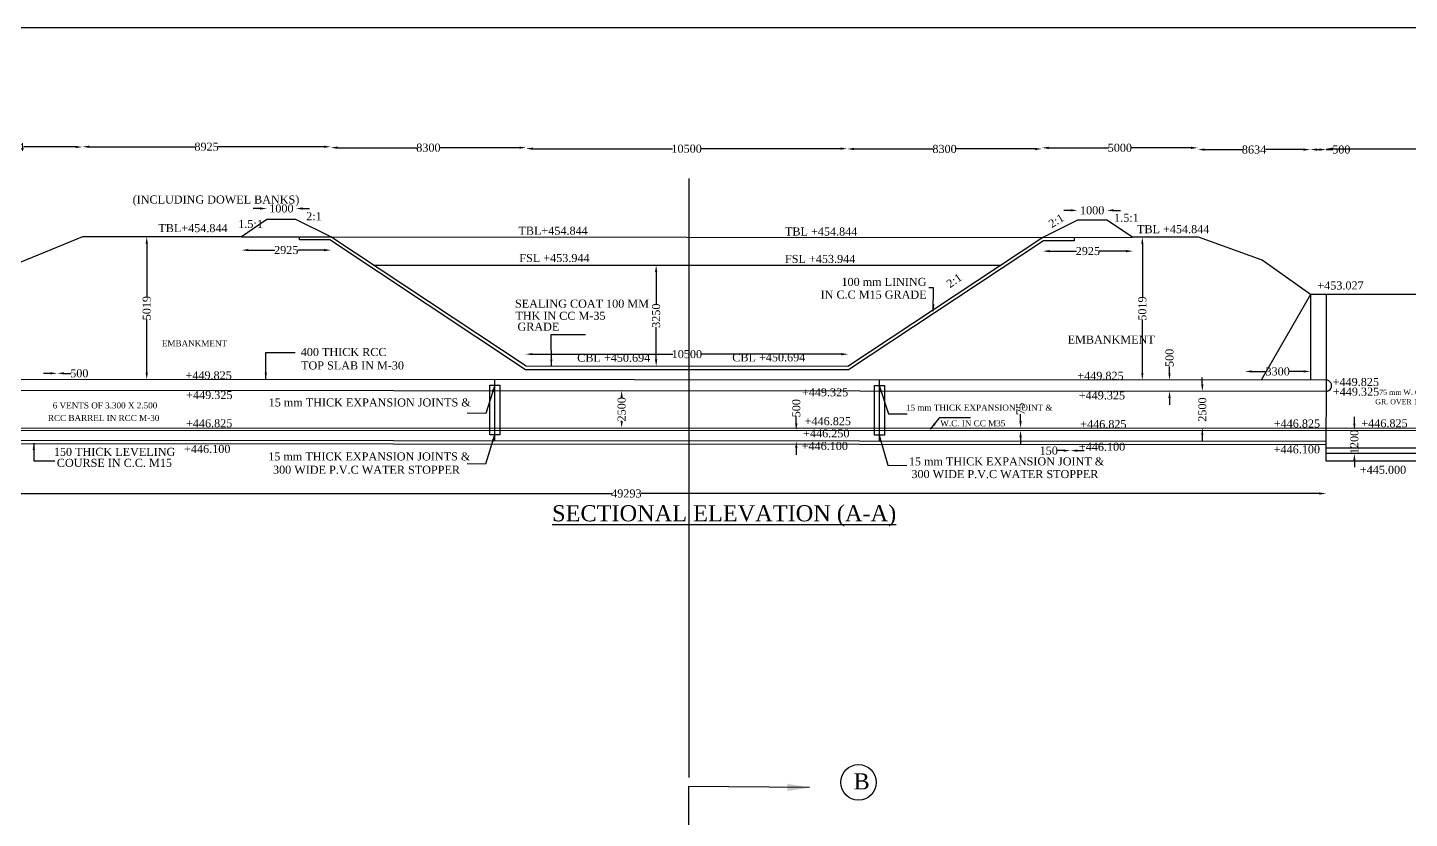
# Model space of a CAD drawing. Header units: feet. Extents: x -53249207 to -53240457, y 22140708 to 22146555.
# Drawn here: x -53246954 to -53243518, y 22144590 to 22146555 of the extents above; entities that cross this region are included whole.
import ezdxf

# ---------------------------------------------------------------- set-up
doc = ezdxf.new("R2010")
doc.units = ezdxf.units.FT
doc.header["$MEASUREMENT"] = 0
doc.header["$PDMODE"] = 32
doc.header["$PDSIZE"] = 22
doc.layers.add('DIMENSION', color=7, linetype='Continuous')
doc.styles.get("Standard").update_dxf_attribs({"font": 'times.ttf', "height": 20})
doc.dimstyles.get("Standard").update_dxf_attribs({"dimtxt": 17, "dimasz": 17, "dimexe": 0.18, "dimexo": 0.0625, "dimgap": 0.09, "dimtad": 0, "dimdec": 0, "dimzin": 0, "dimdsep": 46, "dimtxsty": 'Standard', "dimcen": 0.09, "dimse1": 1, "dimse2": 1, "dimadec": 0, "dimazin": 0, "dimtfac": 1, "dimtdec": 0, "dimtofl": 0, "dimtmove": 0, "dimatfit": 3, "dimfxl": 1, "dimtolj": 1, "dimtzin": 0, "dimarcsym": 0})

# ---------------------------------------------------------------- blocks, each defined once
blk = doc.blocks.new('*D59')
at = {"layer": 'Defpoints', "color": 0, "transparency": 16777216}
for p in [(-53247167.3, 22146257.7), (-53246817.8, 22146259.2), (-53246817.8, 22146258.4)]:
    blk.add_point(p, dxfattribs=at)
at = {"layer": 'DIMENSION', "color": 0, "lineweight": -2, "transparency": 16777216}
for p, q in [((-53247150.3, 22146258.4), (-53247021, 22146258.4)), ((-53246834.8, 22146258.4), (-53246964, 22146258.4))]:
    blk.add_line(p, q, dxfattribs=at)
at = {"layer": 'DIMENSION', "color": 0, "transparency": 16777216}
for points in [[(-53247150.3, 22146261.2), (-53247150.3, 22146255.5), (-53247167.3, 22146258.4)], [(-53246834.8, 22146261.2), (-53246834.8, 22146255.5), (-53246817.8, 22146258.4)]]:
    blk.add_solid(points, dxfattribs=at)
at = {"layer": 'DIMENSION', "color": 0, "transparency": 16777216, "insert": (-53246992.5, 22146258.4), "char_height": 20, "attachment_point": 5}
blk.add_mtext('\\A1;3634', dxfattribs=at)
blk = doc.blocks.new('*D60')
at = {"layer": 'Defpoints', "color": 0, "transparency": 16777216}
for p in [(-53246817.8, 22146258.4), (-53246200.2, 22146259.4), (-53246200.2, 22146259)]:
    blk.add_point(p, dxfattribs=at)
at = {"layer": 'DIMENSION', "color": 0, "lineweight": -2, "transparency": 16777216}
for p, q in [((-53246800.8, 22146259), (-53246536.7, 22146259)), ((-53246217.2, 22146259), (-53246481.2, 22146259))]:
    blk.add_line(p, q, dxfattribs=at)
at = {"layer": 'DIMENSION', "color": 0, "transparency": 16777216}
for points in [[(-53246800.8, 22146261.8), (-53246800.8, 22146256.2), (-53246817.8, 22146259)], [(-53246217.2, 22146261.8), (-53246217.2, 22146256.2), (-53246200.2, 22146259)]]:
    blk.add_solid(points, dxfattribs=at)
at = {"layer": 'DIMENSION', "color": 0, "transparency": 16777216, "insert": (-53246509, 22146259), "char_height": 20, "attachment_point": 5}
blk.add_mtext('\\A1;8925', dxfattribs=at)
blk = doc.blocks.new('*D61')
at = {"layer": 'Defpoints', "color": 0, "transparency": 16777216}
for p in [(-53246200.2, 22146259), (-53245714.6, 22146257.6), (-53245714.6, 22146256.7)]:
    blk.add_point(p, dxfattribs=at)
at = {"layer": 'DIMENSION', "color": 0, "lineweight": -2, "transparency": 16777216}
for p, q in [((-53246183.2, 22146256.7), (-53245985.6, 22146256.7)), ((-53245731.6, 22146256.7), (-53245929.2, 22146256.7))]:
    blk.add_line(p, q, dxfattribs=at)
at = {"layer": 'DIMENSION', "color": 0, "transparency": 16777216}
for points in [[(-53246183.2, 22146259.6), (-53246183.2, 22146253.9), (-53246200.2, 22146256.7)], [(-53245731.6, 22146259.6), (-53245731.6, 22146253.9), (-53245714.6, 22146256.7)]]:
    blk.add_solid(points, dxfattribs=at)
at = {"layer": 'DIMENSION', "color": 0, "transparency": 16777216, "insert": (-53245957.4, 22146256.7), "char_height": 20, "attachment_point": 5}
blk.add_mtext('\\A1;8300', dxfattribs=at)
blk = doc.blocks.new('*D62')
at = {"layer": 'Defpoints', "color": 0, "transparency": 16777216}
for p in [(-53245714.6, 22146256.7), (-53244916.3, 22146254.2), (-53244916.3, 22146254.2)]:
    blk.add_point(p, dxfattribs=at)
at = {"layer": 'DIMENSION', "color": 0, "lineweight": -2, "transparency": 16777216}
for p, q in [((-53245697.6, 22146254.2), (-53245350.2, 22146254.2)), ((-53244933.3, 22146254.2), (-53245280.7, 22146254.2))]:
    blk.add_line(p, q, dxfattribs=at)
at = {"layer": 'DIMENSION', "color": 0, "transparency": 16777216}
for points in [[(-53245697.6, 22146257.1), (-53245697.6, 22146251.4), (-53245714.6, 22146254.2)], [(-53244933.3, 22146257.1), (-53244933.3, 22146251.4), (-53244916.3, 22146254.2)]]:
    blk.add_solid(points, dxfattribs=at)
at = {"layer": 'DIMENSION', "color": 0, "transparency": 16777216, "insert": (-53245315.5, 22146254.2), "char_height": 20, "attachment_point": 5}
blk.add_mtext('\\A1;10500', dxfattribs=at)
blk = doc.blocks.new('*D63')
at = {"layer": 'Defpoints', "color": 0, "transparency": 16777216}
for p in [(-53244916.3, 22146254.2), (-53244432, 22146258.4), (-53244432, 22146253.5)]:
    blk.add_point(p, dxfattribs=at)
at = {"layer": 'DIMENSION', "color": 0, "lineweight": -2, "transparency": 16777216}
for p, q in [((-53244899.3, 22146253.5), (-53244702.4, 22146253.5)), ((-53244449, 22146253.5), (-53244646, 22146253.5))]:
    blk.add_line(p, q, dxfattribs=at)
at = {"layer": 'DIMENSION', "color": 0, "transparency": 16777216}
for points in [[(-53244899.3, 22146256.3), (-53244899.3, 22146250.6), (-53244916.3, 22146253.5)], [(-53244449, 22146256.3), (-53244449, 22146250.6), (-53244432, 22146253.5)]]:
    blk.add_solid(points, dxfattribs=at)
at = {"layer": 'DIMENSION', "color": 0, "transparency": 16777216, "insert": (-53244674.2, 22146253.5), "char_height": 20, "attachment_point": 5}
blk.add_mtext('\\A1;8300', dxfattribs=at)
blk = doc.blocks.new('*D64')
at = {"layer": 'Defpoints', "color": 0, "transparency": 16777216}
for p in [(-53244432, 22146253.5), (-53244044.5, 22146257), (-53244044.5, 22146256.3)]:
    blk.add_point(p, dxfattribs=at)
at = {"layer": 'DIMENSION', "color": 0, "lineweight": -2, "transparency": 16777216}
for p, q in [((-53244415, 22146256.3), (-53244266.7, 22146256.3)), ((-53244061.5, 22146256.3), (-53244209.9, 22146256.3))]:
    blk.add_line(p, q, dxfattribs=at)
at = {"layer": 'DIMENSION', "color": 0, "transparency": 16777216}
for points in [[(-53244415, 22146259.1), (-53244415, 22146253.4), (-53244432, 22146256.3)], [(-53244061.5, 22146259.1), (-53244061.5, 22146253.4), (-53244044.5, 22146256.3)]]:
    blk.add_solid(points, dxfattribs=at)
at = {"layer": 'DIMENSION', "color": 0, "transparency": 16777216, "insert": (-53244238.3, 22146256.3), "char_height": 20, "attachment_point": 5}
blk.add_mtext('\\A1;5000', dxfattribs=at)
blk = doc.blocks.new('*D65')
at = {"layer": 'Defpoints', "color": 0, "transparency": 16777216}
for p in [(-53244044.5, 22146257), (-53243764.8, 22146255.5), (-53243764.8, 22146251.9)]:
    blk.add_point(p, dxfattribs=at)
at = {"layer": 'DIMENSION', "color": 0, "lineweight": -2, "transparency": 16777216}
for p, q in [((-53244027.5, 22146251.9), (-53243932.9, 22146251.9)), ((-53243781.8, 22146251.9), (-53243876.4, 22146251.9))]:
    blk.add_line(p, q, dxfattribs=at)
at = {"layer": 'DIMENSION', "color": 0, "transparency": 16777216}
for points in [[(-53244027.5, 22146254.7), (-53244027.5, 22146249.1), (-53244044.5, 22146251.9)], [(-53243781.8, 22146254.7), (-53243781.8, 22146249.1), (-53243764.8, 22146251.9)]]:
    blk.add_solid(points, dxfattribs=at)
at = {"layer": 'DIMENSION', "color": 0, "transparency": 16777216, "insert": (-53243904.7, 22146251.9), "char_height": 20, "attachment_point": 5}
blk.add_mtext('\\A1;8634', dxfattribs=at)
blk = doc.blocks.new('*D66')
at = {"layer": 'Defpoints', "color": 0, "transparency": 16777216}
for p in [(-53243764.8, 22146251.9), (-53243725.7, 22146252), (-53243725.7, 22146251.2)]:
    blk.add_point(p, dxfattribs=at)
at = {"layer": 'DIMENSION', "color": 0, "lineweight": -2, "transparency": 16777216}
for p, q in [((-53243747.8, 22146252), (-53243742.7, 22146252)), ((-53243725.7, 22146252), (-53243708.7, 22146252))]:
    blk.add_line(p, q, dxfattribs=at)
at = {"layer": 'DIMENSION', "color": 0, "transparency": 16777216}
for points in [[(-53243747.8, 22146254.9), (-53243747.8, 22146249.2), (-53243764.8, 22146252)], [(-53243742.7, 22146254.9), (-53243742.7, 22146249.2), (-53243725.7, 22146252)]]:
    blk.add_solid(points, dxfattribs=at)
at = {"layer": 'DIMENSION', "color": 0, "transparency": 16777216, "insert": (-53243687.7, 22146252), "char_height": 20, "attachment_point": 5}
blk.add_mtext('\\A1;500', dxfattribs=at)
blk = doc.blocks.new('*D67')
at = {"layer": 'Defpoints', "color": 0, "transparency": 16777216}
for p in [(-53243725.7, 22146252), (-53243206.5, 22146254), (-53243206.5, 22146253.3)]:
    blk.add_point(p, dxfattribs=at)
at = {"layer": 'DIMENSION', "color": 0, "lineweight": -2, "transparency": 16777216}
for p, q in [((-53243708.7, 22146254), (-53243500.9, 22146254)), ((-53243223.5, 22146254), (-53243431.4, 22146254))]:
    blk.add_line(p, q, dxfattribs=at)
at = {"layer": 'DIMENSION', "color": 0, "transparency": 16777216}
for points in [[(-53243708.7, 22146256.9), (-53243708.7, 22146251.2), (-53243725.7, 22146254)], [(-53243223.5, 22146256.9), (-53243223.5, 22146251.2), (-53243206.5, 22146254)]]:
    blk.add_solid(points, dxfattribs=at)
at = {"layer": 'DIMENSION', "color": 0, "transparency": 16777216, "insert": (-53243466.1, 22146254), "char_height": 20, "attachment_point": 5}
blk.add_mtext('\\A1;19200', dxfattribs=at)
blk = doc.blocks.new('*D72')
at = {"layer": 'Defpoints', "color": 0, "transparency": 16777216}
for p in [(-53243655.2, 22145554), (-53243655.2, 22145496.5), (-53243655.2, 22145496.5)]:
    blk.add_point(p, dxfattribs=at)
at = {"layer": 'DIMENSION', "color": 0, "lineweight": -2, "transparency": 16777216}
for p, q in [((-53243655.2, 22145571), (-53243655.2, 22145588)), ((-53243655.2, 22145479.5), (-53243655.2, 22145462.5))]:
    blk.add_line(p, q, dxfattribs=at)
at = {"layer": 'DIMENSION', "color": 0, "transparency": 16777216}
for points in [[(-53243658, 22145571), (-53243652.4, 22145571), (-53243655.2, 22145554)], [(-53243658, 22145479.5), (-53243652.4, 22145479.5), (-53243655.2, 22145496.5)]]:
    blk.add_solid(points, dxfattribs=at)
at = {"layer": 'DIMENSION', "color": 0, "transparency": 16777216, "insert": (-53243655.2, 22145525.2), "char_height": 20, "attachment_point": 5, "rotation": 90}
blk.add_mtext('\\A1;1200', dxfattribs=at)
blk = doc.blocks.new('*D73')
at = {"layer": 'Defpoints', "color": 0, "transparency": 16777216}
for p in [(-53243927.4, 22145700.5), (-53243927.4, 22145679.1), (-53243764.7, 22145679)]:
    blk.add_point(p, dxfattribs=at)
at = {"layer": 'DIMENSION', "color": 0, "lineweight": -2, "transparency": 16777216}
for p, q in [((-53243910.4, 22145700.5), (-53243874.5, 22145700.5)), ((-53243781.7, 22145700.5), (-53243817.6, 22145700.5))]:
    blk.add_line(p, q, dxfattribs=at)
at = {"layer": 'DIMENSION', "color": 0, "transparency": 16777216}
for points in [[(-53243910.4, 22145703.3), (-53243910.4, 22145697.7), (-53243927.4, 22145700.5)], [(-53243781.7, 22145703.3), (-53243781.7, 22145697.7), (-53243764.7, 22145700.5)]]:
    blk.add_solid(points, dxfattribs=at)
at = {"layer": 'DIMENSION', "color": 0, "transparency": 16777216, "insert": (-53243846, 22145700.5), "char_height": 20, "attachment_point": 5}
blk.add_mtext('\\A1;3300', dxfattribs=at)
blk = doc.blocks.new('*D74')
at = {"layer": 'Defpoints', "color": 0, "transparency": 16777216}
for p in [(-53244034.1, 22145651.5), (-53244034.1, 22145560), (-53244033.3, 22145560)]:
    blk.add_point(p, dxfattribs=at)
at = {"layer": 'DIMENSION', "color": 0, "lineweight": -2, "transparency": 16777216}
for p, q in [((-53244033.3, 22145668.5), (-53244033.3, 22145685.5)), ((-53244033.3, 22145543), (-53244033.3, 22145526))]:
    blk.add_line(p, q, dxfattribs=at)
at = {"layer": 'DIMENSION', "color": 0, "transparency": 16777216}
for points in [[(-53244036.1, 22145668.5), (-53244030.5, 22145668.5), (-53244033.3, 22145651.5)], [(-53244036.1, 22145543), (-53244030.5, 22145543), (-53244033.3, 22145560)]]:
    blk.add_solid(points, dxfattribs=at)
at = {"layer": 'DIMENSION', "color": 0, "transparency": 16777216, "insert": (-53244033.3, 22145605.7), "char_height": 20, "attachment_point": 5, "rotation": 90}
blk.add_mtext('\\A1;2500', dxfattribs=at)
blk = doc.blocks.new('*D75')
at = {"layer": 'Defpoints', "color": 0, "transparency": 16777216}
for p in [(-53244115.3, 22145679.2), (-53244114.8, 22145679.2), (-53244115.3, 22145651.6)]:
    blk.add_point(p, dxfattribs=at)
at = {"layer": 'DIMENSION', "color": 0, "lineweight": -2, "transparency": 16777216}
for p, q in [((-53244114.8, 22145696.2), (-53244114.8, 22145713.2)), ((-53244114.8, 22145634.6), (-53244114.8, 22145617.6))]:
    blk.add_line(p, q, dxfattribs=at)
at = {"layer": 'DIMENSION', "color": 0, "transparency": 16777216}
for points in [[(-53244117.7, 22145696.2), (-53244112, 22145696.2), (-53244114.8, 22145679.2)], [(-53244117.7, 22145634.6), (-53244112, 22145634.6), (-53244114.8, 22145651.6)]]:
    blk.add_solid(points, dxfattribs=at)
at = {"layer": 'DIMENSION', "color": 0, "transparency": 16777216, "insert": (-53244114.8, 22145734.2), "char_height": 20, "attachment_point": 5, "rotation": 90}
blk.add_mtext('\\A1;500', dxfattribs=at)
blk = doc.blocks.new('*D76')
at = {"layer": 'Defpoints', "color": 0, "transparency": 16777216}
for p in [(-53244182.4, 22146034.3), (-53244182.4, 22146034.3), (-53244182.4, 22145679.2)]:
    blk.add_point(p, dxfattribs=at)
at = {"layer": 'DIMENSION', "color": 0, "lineweight": -2, "transparency": 16777216}
for p, q in [((-53244182.4, 22146017.3), (-53244182.4, 22145885.1)), ((-53244182.4, 22145696.2), (-53244182.4, 22145828.5))]:
    blk.add_line(p, q, dxfattribs=at)
at = {"layer": 'DIMENSION', "color": 0, "transparency": 16777216}
for points in [[(-53244185.2, 22146017.3), (-53244179.6, 22146017.3), (-53244182.4, 22146034.3)], [(-53244185.2, 22145696.2), (-53244179.6, 22145696.2), (-53244182.4, 22145679.2)]]:
    blk.add_solid(points, dxfattribs=at)
at = {"layer": 'DIMENSION', "color": 0, "transparency": 16777216, "insert": (-53244182.4, 22145856.8), "char_height": 20, "attachment_point": 5, "rotation": 90}
blk.add_mtext('\\A1;5019', dxfattribs=at)
blk = doc.blocks.new('*D77')
at = {"layer": 'Defpoints', "color": 0, "transparency": 16777216}
for p in [(-53244429.7, 22145999.6), (-53244429.7, 22145999.6), (-53244205.9, 22145999.5)]:
    blk.add_point(p, dxfattribs=at)
at = {"layer": 'DIMENSION', "color": 0, "lineweight": -2, "transparency": 16777216}
for p, q in [((-53244412.7, 22145999.6), (-53244346.1, 22145999.6)), ((-53244222.9, 22145999.6), (-53244289.5, 22145999.6))]:
    blk.add_line(p, q, dxfattribs=at)
at = {"layer": 'DIMENSION', "color": 0, "transparency": 16777216}
for points in [[(-53244412.7, 22146002.4), (-53244412.7, 22145996.7), (-53244429.7, 22145999.6)], [(-53244222.9, 22146002.4), (-53244222.9, 22145996.7), (-53244205.9, 22145999.6)]]:
    blk.add_solid(points, dxfattribs=at)
at = {"layer": 'DIMENSION', "color": 0, "transparency": 16777216, "insert": (-53244317.8, 22145999.6), "char_height": 20, "attachment_point": 5}
blk.add_mtext('\\A1;2925', dxfattribs=at)
blk = doc.blocks.new('*D78')
at = {"layer": 'Defpoints', "color": 0, "transparency": 16777216}
for p in [(-53244270.5, 22146100.9), (-53244343.6, 22146076.1), (-53244270.5, 22146076.1)]:
    blk.add_point(p, dxfattribs=at)
at = {"layer": 'DIMENSION', "color": 0, "lineweight": -2, "transparency": 16777216}
for p, q in [((-53244360.6, 22146100.9), (-53244377.6, 22146100.9)), ((-53244253.5, 22146100.9), (-53244236.5, 22146100.9))]:
    blk.add_line(p, q, dxfattribs=at)
at = {"layer": 'DIMENSION', "color": 0, "transparency": 16777216}
for points in [[(-53244360.6, 22146103.8), (-53244360.6, 22146098.1), (-53244343.6, 22146100.9)], [(-53244253.5, 22146103.8), (-53244253.5, 22146098.1), (-53244270.5, 22146100.9)]]:
    blk.add_solid(points, dxfattribs=at)
at = {"layer": 'DIMENSION', "color": 0, "transparency": 16777216, "insert": (-53244307.1, 22146100.9), "char_height": 20, "attachment_point": 5}
blk.add_mtext('\\A1;1000', dxfattribs=at)
blk = doc.blocks.new('*D79')
at = {"layer": 'Defpoints', "color": 0, "transparency": 16777216}
for p in [(-53245051.2, 22145554.2), (-53245051.2, 22145527.2), (-53245042.8, 22145554.2)]:
    blk.add_point(p, dxfattribs=at)
at = {"layer": 'DIMENSION', "color": 0, "lineweight": -2, "transparency": 16777216}
for p, q in [((-53245042.8, 22145571.2), (-53245042.8, 22145588.2)), ((-53245042.8, 22145510.2), (-53245042.8, 22145493.2))]:
    blk.add_line(p, q, dxfattribs=at)
at = {"layer": 'DIMENSION', "color": 0, "transparency": 16777216}
for points in [[(-53245045.6, 22145571.2), (-53245039.9, 22145571.2), (-53245042.8, 22145554.2)], [(-53245045.6, 22145510.2), (-53245039.9, 22145510.2), (-53245042.8, 22145527.2)]]:
    blk.add_solid(points, dxfattribs=at)
at = {"layer": 'DIMENSION', "color": 0, "transparency": 16777216, "insert": (-53245042.8, 22145609.2), "char_height": 20, "attachment_point": 5, "rotation": 90}
blk.add_mtext('\\A1;500', dxfattribs=at)
blk = doc.blocks.new('*D80')
at = {"layer": 'Defpoints', "color": 0, "transparency": 16777216}
for p in [(-53245715.7, 22145748.2), (-53245715.7, 22145743.4), (-53244913.9, 22145745.8)]:
    blk.add_point(p, dxfattribs=at)
at = {"layer": 'DIMENSION', "color": 0, "lineweight": -2, "transparency": 16777216}
for p, q in [((-53245698.7, 22145743.4), (-53245349.5, 22145743.4)), ((-53244930.9, 22145743.4), (-53245280, 22145743.4))]:
    blk.add_line(p, q, dxfattribs=at)
at = {"layer": 'DIMENSION', "color": 0, "transparency": 16777216}
for points in [[(-53245698.7, 22145746.3), (-53245698.7, 22145740.6), (-53245715.7, 22145743.4)], [(-53244930.9, 22145746.3), (-53244930.9, 22145740.6), (-53244913.9, 22145743.4)]]:
    blk.add_solid(points, dxfattribs=at)
at = {"layer": 'DIMENSION', "color": 0, "transparency": 16777216, "insert": (-53245314.8, 22145743.4), "char_height": 20, "attachment_point": 5}
blk.add_mtext('\\A1;10500', dxfattribs=at)
blk = doc.blocks.new('*D81')
at = {"layer": 'Defpoints', "color": 0, "transparency": 16777216}
for p in [(-53245477, 22145652.7), (-53245477, 22145652.7), (-53245477.1, 22145560.2)]:
    blk.add_point(p, dxfattribs=at)
at = {"layer": 'DIMENSION', "color": 0, "lineweight": -2, "transparency": 16777216}
for p, q in [((-53245477, 22145635.7), (-53245477, 22145635.2)), ((-53245477, 22145577.2), (-53245477, 22145577.7))]:
    blk.add_line(p, q, dxfattribs=at)
at = {"layer": 'DIMENSION', "color": 0, "transparency": 16777216}
for points in [[(-53245479.8, 22145635.7), (-53245474.1, 22145635.7), (-53245477, 22145652.7)], [(-53245479.8, 22145577.2), (-53245474.1, 22145577.2), (-53245477, 22145560.2)]]:
    blk.add_solid(points, dxfattribs=at)
at = {"layer": 'DIMENSION', "color": 0, "transparency": 16777216, "insert": (-53245477, 22145606.4), "char_height": 20, "attachment_point": 5, "rotation": 90}
blk.add_mtext('\\A1;2500', dxfattribs=at)
blk = doc.blocks.new('*D82')
at = {"layer": 'Defpoints', "color": 0, "transparency": 16777216}
for p in [(-53245391.4, 22145964.8), (-53245391.2, 22145964.8), (-53245391.5, 22145713.3)]:
    blk.add_point(p, dxfattribs=at)
at = {"layer": 'DIMENSION', "color": 0, "lineweight": -2, "transparency": 16777216}
for p, q in [((-53245391.2, 22145947.8), (-53245391.2, 22145867.6)), ((-53245391.2, 22145730.3), (-53245391.2, 22145810.6))]:
    blk.add_line(p, q, dxfattribs=at)
at = {"layer": 'DIMENSION', "color": 0, "transparency": 16777216}
for points in [[(-53245394.1, 22145947.8), (-53245388.4, 22145947.8), (-53245391.2, 22145964.8)], [(-53245394.1, 22145730.3), (-53245388.4, 22145730.3), (-53245391.2, 22145713.3)]]:
    blk.add_solid(points, dxfattribs=at)
at = {"layer": 'DIMENSION', "color": 0, "transparency": 16777216, "insert": (-53245391.2, 22145839.1), "char_height": 20, "attachment_point": 5, "rotation": 90}
blk.add_mtext('\\A1;3250', dxfattribs=at)
blk = doc.blocks.new('*D83')
at = {"layer": 'Defpoints', "color": 0, "transparency": 16777216}
for p in [(-53246421.8, 22146035.1), (-53246199.9, 22146035.3), (-53246199.9, 22146002.1)]:
    blk.add_point(p, dxfattribs=at)
at = {"layer": 'DIMENSION', "color": 0, "lineweight": -2, "transparency": 16777216}
for p, q in [((-53246404.8, 22146002.1), (-53246339.2, 22146002.1)), ((-53246216.9, 22146002.1), (-53246282.5, 22146002.1))]:
    blk.add_line(p, q, dxfattribs=at)
at = {"layer": 'DIMENSION', "color": 0, "transparency": 16777216}
for points in [[(-53246404.8, 22146004.9), (-53246404.8, 22145999.2), (-53246421.8, 22146002.1)], [(-53246216.9, 22146004.9), (-53246216.9, 22145999.2), (-53246199.9, 22146002.1)]]:
    blk.add_solid(points, dxfattribs=at)
at = {"layer": 'DIMENSION', "color": 0, "transparency": 16777216, "insert": (-53246310.9, 22146002.1), "char_height": 20, "attachment_point": 5}
blk.add_mtext('\\A1;2925', dxfattribs=at)
blk = doc.blocks.new('*D84')
at = {"layer": 'Defpoints', "color": 0, "transparency": 16777216}
for p in [(-53246359.1, 22146077.9), (-53246286.7, 22146105.5), (-53246286.7, 22146077.9)]:
    blk.add_point(p, dxfattribs=at)
at = {"layer": 'DIMENSION', "color": 0, "lineweight": -2, "transparency": 16777216}
for p, q in [((-53246376.1, 22146105.5), (-53246393.1, 22146105.5)), ((-53246269.7, 22146105.5), (-53246252.7, 22146105.5))]:
    blk.add_line(p, q, dxfattribs=at)
at = {"layer": 'DIMENSION', "color": 0, "transparency": 16777216}
for points in [[(-53246376.1, 22146108.3), (-53246376.1, 22146102.6), (-53246359.1, 22146105.5)], [(-53246269.7, 22146108.3), (-53246269.7, 22146102.6), (-53246286.7, 22146105.5)]]:
    blk.add_solid(points, dxfattribs=at)
at = {"layer": 'DIMENSION', "color": 0, "transparency": 16777216, "insert": (-53246322.9, 22146105.5), "char_height": 20, "attachment_point": 5}
blk.add_mtext('\\A1;1000', dxfattribs=at)
blk = doc.blocks.new('*D85')
at = {"layer": 'Defpoints', "color": 0, "transparency": 16777216}
for p in [(-53246676.3, 22146035.1), (-53246676.5, 22145680.5), (-53246657.7, 22145680.5)]:
    blk.add_point(p, dxfattribs=at)
at = {"layer": 'DIMENSION', "color": 0, "lineweight": -2, "transparency": 16777216}
for p, q in [((-53246657.7, 22146018.1), (-53246657.7, 22145886.1)), ((-53246657.7, 22145697.5), (-53246657.7, 22145829.5))]:
    blk.add_line(p, q, dxfattribs=at)
at = {"layer": 'DIMENSION', "color": 0, "transparency": 16777216}
for points in [[(-53246660.6, 22146018.1), (-53246654.9, 22146018.1), (-53246657.7, 22146035.1)], [(-53246660.6, 22145697.5), (-53246654.9, 22145697.5), (-53246657.7, 22145680.5)]]:
    blk.add_solid(points, dxfattribs=at)
at = {"layer": 'DIMENSION', "color": 0, "transparency": 16777216, "insert": (-53246657.7, 22145857.8), "char_height": 20, "attachment_point": 5, "rotation": 90}
blk.add_mtext('\\A1;5019', dxfattribs=at)
blk = doc.blocks.new('*D86')
at = {"layer": 'Defpoints', "color": 0, "transparency": 16777216}
for p in [(-53246880.4, 22145695.8), (-53246880.4, 22145680.6), (-53246880.4, 22145653.8)]:
    blk.add_point(p, dxfattribs=at)
at = {"layer": 'DIMENSION', "color": 0, "lineweight": -2, "transparency": 16777216}
for p, q in [((-53246897.4, 22145695.8), (-53246914.4, 22145695.8)), ((-53246863.4, 22145695.8), (-53246846.4, 22145695.8))]:
    blk.add_line(p, q, dxfattribs=at)
at = {"layer": 'DIMENSION', "color": 0, "transparency": 16777216}
for points in [[(-53246897.4, 22145698.6), (-53246897.4, 22145693), (-53246880.4, 22145695.8)], [(-53246863.4, 22145698.6), (-53246863.4, 22145693), (-53246880.4, 22145695.8)]]:
    blk.add_solid(points, dxfattribs=at)
at = {"layer": 'DIMENSION', "color": 0, "transparency": 16777216, "insert": (-53246825.4, 22145695.8), "char_height": 20, "attachment_point": 5}
blk.add_mtext('\\A1;500', dxfattribs=at)
blk = doc.blocks.new('*D91')
at = {"layer": 'Defpoints', "color": 0, "transparency": 16777216}
for p in [(-53247205.2, 22145402.7), (-53243725.3, 22145399.6), (-53243725.3, 22145397.1)]:
    blk.add_point(p, dxfattribs=at)
at = {"layer": 'DIMENSION', "color": 0, "lineweight": -2, "transparency": 16777216}
for p, q in [((-53247188.2, 22145397.1), (-53245500.8, 22145397.1)), ((-53243742.3, 22145397.1), (-53245429.7, 22145397.1))]:
    blk.add_line(p, q, dxfattribs=at)
at = {"layer": 'DIMENSION', "color": 0, "transparency": 16777216}
for points in [[(-53247188.2, 22145399.9), (-53247188.2, 22145394.2), (-53247205.2, 22145397.1)], [(-53243742.3, 22145399.9), (-53243742.3, 22145394.2), (-53243725.3, 22145397.1)]]:
    blk.add_solid(points, dxfattribs=at)
at = {"layer": 'DIMENSION', "color": 0, "transparency": 16777216, "insert": (-53245465.2, 22145397.1), "char_height": 20, "attachment_point": 5}
blk.add_mtext('\\A1;49293', dxfattribs=at)
blk = doc.blocks.new('*D92')
at = {"layer": 'Defpoints', "color": 0, "transparency": 16777216}
for p in [(-53244501.9, 22145560), (-53244501.9, 22145554.1), (-53244485.2, 22145560)]:
    blk.add_point(p, dxfattribs=at)
at = {"layer": 'DIMENSION', "color": 0, "lineweight": -2, "transparency": 16777216}
for p, q in [((-53244485.2, 22145577), (-53244485.2, 22145594)), ((-53244485.2, 22145537.1), (-53244485.2, 22145520.1))]:
    blk.add_line(p, q, dxfattribs=at)
at = {"layer": 'DIMENSION', "color": 0, "transparency": 16777216}
for points in [[(-53244488.1, 22145577), (-53244482.4, 22145577), (-53244485.2, 22145560)], [(-53244488.1, 22145537.1), (-53244482.4, 22145537.1), (-53244485.2, 22145554.1)]]:
    blk.add_solid(points, dxfattribs=at)
at = {"layer": 'DIMENSION', "color": 0, "transparency": 16777216, "insert": (-53244485.2, 22145607.4), "char_height": 20, "attachment_point": 5, "rotation": 90}
blk.add_mtext('\\A1;75', dxfattribs=at)
blk = doc.blocks.new('*D93')
at = {"layer": 'Defpoints', "color": 0, "transparency": 16777216}
for p in [(-53244361.1, 22145526.7), (-53244361.1, 22145518.6), (-53244361.1, 22145503.7)]:
    blk.add_point(p, dxfattribs=at)
at = {"layer": 'DIMENSION', "color": 0, "lineweight": -2, "transparency": 16777216}
for p, q in [((-53244378.1, 22145503.7), (-53244395.1, 22145503.7)), ((-53244344.1, 22145503.7), (-53244327.1, 22145503.7))]:
    blk.add_line(p, q, dxfattribs=at)
at = {"layer": 'DIMENSION', "color": 0, "transparency": 16777216}
for points in [[(-53244378.1, 22145506.5), (-53244378.1, 22145500.9), (-53244361.1, 22145503.7)], [(-53244344.1, 22145506.5), (-53244344.1, 22145500.9), (-53244361.1, 22145503.7)]]:
    blk.add_solid(points, dxfattribs=at)
at = {"layer": 'DIMENSION', "color": 0, "transparency": 16777216, "insert": (-53244415.1, 22145503.7), "char_height": 20, "attachment_point": 5}
blk.add_mtext('\\A1;150', dxfattribs=at)

msp = doc.modelspace()

# ---------------------------------------------------------------- linework, layer by layer
at = {"layer": 'DIMENSION'}
for points in [[(-53240473.4, 22140725.5), (-53249206.7, 22140725.5), (-53249206.7, 22146555), (-53240473.4, 22146555)], [(-53245804.6, 22145666.3), (-53245779.9, 22145666.3), (-53245779.9, 22145542.8), (-53245804.6, 22145542.8)], [(-53244848.5, 22145665.5), (-53244823.7, 22145665.5), (-53244823.7, 22145542), (-53244848.5, 22145542)]]:
    msp.add_lwpolyline(points, close=True, dxfattribs=at)
for points in [[(-53245309.8, 22146180), (-53245309.8, 22144690.9)], [(-53247974.2, 22145560.5), (-53243203.4, 22145559.8), (-53243203.4, 22145891.5), (-53243764.6, 22145891.5), (-53243884.4, 22145977.3), (-53244042.5, 22146034.3), (-53244207, 22146034.3), (-53244270.5, 22146076.1), (-53244343.6, 22146076.1), (-53244429.9, 22146033.4), (-53244914.3, 22145712.6), (-53245714.8, 22145713.7), (-53246199.9, 22146035.3), (-53246286.7, 22146077.9), (-53246359.1, 22146077.9), (-53246421.8, 22146035.1), (-53246817.5, 22146035.1), (-53247165.6, 22145892.6), (-53247205.3, 22145892.6), (-53247318.7, 22145822.9), (-53247974.2, 22145822.5)], [(-53246421.8, 22146035.1), (-53246199.9, 22146035.3)], [(-53244352, 22146033.7), (-53244352, 22146025.2), (-53244427.8, 22146025.2), (-53244912.6, 22145704.2), (-53245715.7, 22145704.2), (-53246202.6, 22146027.3), (-53246277.7, 22146027.3), (-53246277.7, 22146035.2)], [(-53246199.9, 22146035.3), (-53244429.9, 22146033.4), (-53244207, 22146034.3)], [(-53246093.8, 22145965), (-53244533.7, 22145964.7)], [(-53243764.6, 22145891.5), (-53243886.9, 22145679.1)], [(-53243764.6, 22145891.5), (-53243764.7, 22145679)], [(-53243725.6, 22145891.5), (-53243725.7, 22145679)], [(-53245793, 22145680.1), (-53245793.1, 22145527.8)], [(-53244836.8, 22145679.3), (-53244836.9, 22145527)], [(-53243725.6, 22145679), (-53243725.8, 22145496.5)], [(-53247974.2, 22145554.6), (-53243203.4, 22145553.9), (-53243203.4, 22145559.8)], [(-53243725.8, 22145526.1), (-53247204.4, 22145528.9)], [(-53243203.4, 22145553.9), (-53243179.6, 22145553.9), (-53243179.6, 22145432.7), (-53243208.5, 22145432.7), (-53243223.6, 22145496.5), (-53243725.8, 22145496.5)], [(-53243725.8, 22145518.1), (-53247204.4, 22145520.9)], [(-53243425.9, 22145509.5), (-53243725.8, 22145510)], [(-53243725.8, 22145496.5), (-53243725.8, 22145478.5), (-53243179.6, 22145478.5)]]:
    msp.add_lwpolyline(points, dxfattribs=at)
msp.add_lwpolyline([(-53247165.6, 22145892.6), (-53247165.6, 22145680.8), (-53247204.8, 22145680.7, 1), (-53247204.7, 22145654.1), (-53243725.6, 22145651.3, 1.004913), (-53243725.7, 22145679), (-53247165.6, 22145680.8)], format="xyb", dxfattribs=at)
msp.add_circle((-53244888.1, 22144679.1), 44.1, dxfattribs=at)

# ---------------------------------------------------------------- texts
for s, height, p in [('(INCLUDING DOWEL BANKS)', 20, (-53246692.8, 22146117.8)), ('1.5:1', 20, (-53246430.2, 22146057.1)), ('2:1', 20, (-53246261.5, 22146076.1)), ('1.5:1', 20, (-53244252.6, 22146072.4)), ('TBL+454.844', 20, (-53246629, 22146046.8)), ('TBL+454.844', 20, (-53245733.5, 22146040.3)), ('TBL +454.844', 20, (-53245070.9, 22146038.3)), ('TBL +454.844', 20, (-53244195.6, 22146044.2)), ('FSL +453.944', 20, (-53245731.5, 22145972.5)), ('FSL +453.944', 20, (-53245070.9, 22145970.2)), ('100 mm LINING', 20, (-53244930.5, 22145913.1)), ('+453.027', 20, (-53243747.3, 22145904.2)), ('SEALING COAT 100 MM', 20, (-53245742.2, 22145859)), ('IN C.C M15 GRADE', 20, (-53244982.3, 22145881.5)), ('THK IN CC M-35', 20, (-53245741.2, 22145828.8)), ('GRADE', 20, (-53245736, 22145801.8)), ('EMBANKMENT', 15, (-53246620.3, 22145762.9)), ('EMBANKMENT', 20, (-53244368, 22145769.8)), ('400 THICK RCC ', 20, (-53246274.8, 22145738.8)), ('CBL +450.694', 20, (-53245587.4, 22145724.5)), ('CBL +450.694', 20, (-53245201.9, 22145725.5)), ('+449.825', 20, (-53246561.5, 22145680.9)), ('TOP SLAB IN M-30', 20, (-53246274.1, 22145705.5)), ('+449.825', 20, (-53244344.1, 22145679.7)), ('+449.825', 20, (-53243709.3, 22145664.4)), ('+449.325', 20, (-53246559.8, 22145632)), ('15 mm THICK EXPANSION JOINTS &', 20, (-53246354.7, 22145613.5)), ('+449.325', 20, (-53245028.9, 22145638.8)), ('+449.325', 20, (-53244340.5, 22145631)), ('+449.325', 20, (-53243708.7, 22145640.3)), ('GR. OVER 12 00 TH APRON ', 12.891, (-53243603.3, 22145618.8)), ('75 mm W. CIN C.C M25', 12.891, (-53243593.5, 22145642.3)), ('6 VENTS OF 3.300 X 2.500', 15, (-53246891.5, 22145608.6)), ('15 mm THICK EXPANSION JOINT &', 15, (-53244770.2, 22145602.9)), ('RCC BARREL IN RCC M-30', 15, (-53246903.4, 22145577.4)), ('+446.825', 20, (-53246560.2, 22145561.7)), ('+446.825', 20, (-53245022, 22145566.9)), ('W.C. IN CC M35', 15, (-53244684.8, 22145564.2)), ('+446.825', 20, (-53244336.9, 22145559.6)), ('+446.825', 20, (-53243855.6, 22145561.1)), ('+446.825', 20, (-53243638, 22145561.7)), ('+446.250', 20, (-53245025.7, 22145536.7)), ('150 THICK LEVELING ', 20, (-53246888.8, 22145490.6)), ('+446.100', 20, (-53246564.9, 22145497.9)), ('15 mm THICK EXPANSION JOINTS &', 20, (-53246355.8, 22145479.3)), ('+446.100', 20, (-53245029.5, 22145505.3)), ('+446.100', 20, (-53244340.2, 22145503.3)), ('+446.100', 20, (-53243855.8, 22145496.9)), (' COURSE IN C.C. M15', 20, (-53246888.8, 22145463.3)), ('300 WIDE P.V.C WATER STOPPER', 20, (-53246343.8, 22145446.2)), ('15 mm THICK EXPANSION JOINT &', 20, (-53244763, 22145467)), ('+445.000', 20, (-53243641.6, 22145446)), ('300 WIDE P.V.C WATER STOPPER', 20, (-53244756.6, 22145435.4)), ('%%USECTIONAL ELEVATION (A-A)', 40, (-53245650, 22145328)), ('B', 40, (-53244900.5, 22144661.6))]:
    msp.add_text(s, height=height, dxfattribs=at).set_placement(p)
for rotation, p in [(31.9202, (-53244407.6, 22146056.4)), (34.5733, (-53244660.5, 22145907.2))]:
    msp.add_text('2:1', height=20, rotation=rotation, dxfattribs=at).set_placement(p)

# ---------------------------------------------------------------- dimensions: what is measured, and where the dimension line sits
for base, p1, p2, text, picture, middle in [((-53246817.8, 22146258.4), (-53247167.3, 22146257.7), (-53246817.8, 22146259.2), '3634', '*D59', (-53246992.5, 22146258.4)), ((-53246200.2, 22146259), (-53246817.8, 22146258.4), (-53246200.2, 22146259.4), '8925', '*D60', (-53246509, 22146259)), ((-53245714.6, 22146256.7), (-53246200.2, 22146259), (-53245714.6, 22146257.6), '8300', '*D61', (-53245957.4, 22146256.7)), ((-53244916.3, 22146254.2), (-53245714.6, 22146256.7), (-53244916.3, 22146254.2), '10500', '*D62', (-53245315.5, 22146254.2)), ((-53244432, 22146253.5), (-53244916.3, 22146254.2), (-53244432, 22146258.4), '8300', '*D63', (-53244674.2, 22146253.5)), ((-53244044.5, 22146256.3), (-53244432, 22146253.5), (-53244044.5, 22146257), '5000', '*D64', (-53244238.3, 22146256.3)), ((-53243764.8, 22146251.9), (-53244044.5, 22146257), (-53243764.8, 22146255.5), '8634', '*D65', (-53243904.7, 22146251.9)), ((-53243725.7, 22146252), (-53243764.8, 22146251.9), (-53243725.7, 22146251.2), '500', '*D66', (-53243687.7, 22146252)), ((-53243206.5, 22146254), (-53243725.7, 22146252), (-53243206.5, 22146253.3), '19200', '*D67', (-53243466.1, 22146254)), ((-53246286.7, 22146105.5), (-53246359.1, 22146077.9), (-53246286.7, 22146077.9), '1000', '*D84', (-53246322.9, 22146105.5)), ((-53244270.5, 22146100.9), (-53244343.6, 22146076.1), (-53244270.5, 22146076.1), '1000', '*D78', (-53244307.1, 22146100.9)), ((-53246199.9, 22146002.1), (-53246421.8, 22146035.1), (-53246199.9, 22146035.3), '2925', '*D83', (-53246310.9, 22146002.1)), ((-53244429.7, 22145999.6), (-53244205.9, 22145999.5), (-53244429.7, 22145999.6), '2925', '*D77', (-53244317.8, 22145999.6)), ((-53245715.7, 22145743.4), (-53244913.9, 22145745.8), (-53245715.7, 22145748.2), '10500', '*D80', (-53245314.8, 22145743.4)), ((-53246880.4, 22145695.8), (-53246880.4, 22145653.8), (-53246880.4, 22145680.6), '500', '*D86', (-53246825.4, 22145695.8)), ((-53243927.4, 22145700.5), (-53243764.7, 22145679), (-53243927.4, 22145679.1), '3300', '*D73', (-53243846, 22145700.5)), ((-53244361.1, 22145503.7), (-53244361.1, 22145526.7), (-53244361.1, 22145518.6), '150', '*D93', (-53244415.1, 22145503.7)), ((-53243725.3, 22145397.1), (-53247205.2, 22145402.7), (-53243725.3, 22145399.6), '49293', '*D91', (-53245465.2, 22145397.1))]:
    dim = msp.add_linear_dim(base=base, p1=p1, p2=p2, text=text, dimstyle='Standard', override={"dimtxt": 20}, dxfattribs=at)
    dim.commit()
    dim.dimension.update_dxf_attribs({"geometry": picture, "text_midpoint": middle})
for base, p1, p2, text, picture, middle in [((-53246657.7, 22145680.5), (-53246676.3, 22146035.1), (-53246676.5, 22145680.5), '5019', '*D85', (-53246657.7, 22145857.8)), ((-53244182.4, 22146034.3), (-53244182.4, 22145679.2), (-53244182.4, 22146034.3), '5019', '*D76', (-53244182.4, 22145856.8)), ((-53245391.2, 22145964.8), (-53245391.5, 22145713.3), (-53245391.4, 22145964.8), '3250', '*D82', (-53245391.2, 22145839.1)), ((-53244114.8, 22145679.2), (-53244115.3, 22145651.6), (-53244115.3, 22145679.2), '500', '*D75', (-53244114.8, 22145734.2)), ((-53244033.3, 22145560), (-53244034.1, 22145651.5), (-53244034.1, 22145560), '2500', '*D74', (-53244033.3, 22145605.7)), ((-53245477, 22145652.7), (-53245477.1, 22145560.2), (-53245477, 22145652.7), '2500', '*D81', (-53245477, 22145606.4)), ((-53245042.8, 22145554.2), (-53245051.2, 22145527.2), (-53245051.2, 22145554.2), '500', '*D79', (-53245042.8, 22145609.2)), ((-53244485.2, 22145560), (-53244501.9, 22145554.1), (-53244501.9, 22145560), '75', '*D92', (-53244485.2, 22145607.4)), ((-53243655.2, 22145496.5), (-53243655.2, 22145554), (-53243655.2, 22145496.5), '1200', '*D72', (-53243655.2, 22145525.2))]:
    dim = msp.add_linear_dim(base=base, p1=p1, p2=p2, angle=90, text=text, dimstyle='Standard', override={"dimtxt": 20}, dxfattribs=at)
    dim.commit()
    dim.dimension.update_dxf_attribs({"geometry": picture, "text_midpoint": middle})

# ---------------------------------------------------------------- leaders
for points, override in [([(-53244702.1, 22145850), (-53244701.6, 22145908.5), (-53244713.5, 22145908)], {"dimtxt": 20}), ([(-53245651.8, 22145713.7), (-53245652.1, 22145792.3), (-53245567.1, 22145792.3)], {"dimtxt": 20}), ([(-53246361.7, 22145680.4), (-53246361.7, 22145747.7), (-53246288.8, 22145747.2)], {"dimtxt": 20}), ([(-53245792.3, 22145666.3), (-53245814.3, 22145596.3), (-53245861.2, 22145596.8)], {"dimtxt": 20}), ([(-53244836.8, 22145665.5), (-53244813.9, 22145595.2), (-53244767.1, 22145595.5)], {"dimtxt": 20}), ([(-53244709.4, 22145556.9), (-53244686, 22145585.8), (-53244609.3, 22145585.8)], {"dimgap": 0.09, "dimtad": 0}), ([(-53245793.1, 22145542.8), (-53245815.3, 22145470.2), (-53245860.9, 22145470.7)], {"dimtxt": 20}), ([(-53244836.9, 22145542), (-53244815.3, 22145467.5), (-53244768.1, 22145466.9)], {"dimtxt": 20}), ([(-53246938.6, 22145522.5), (-53246938.6, 22145478.4), (-53246886.1, 22145478.4)], {"dimgap": 0.09, "dimtad": 0}), ([(-53245010, 22144666.1), (-53245310.9, 22144668.9), (-53245310.9, 22144548.7)], {"dimtxt": 20, "dimasz": 55})]:
    msp.add_leader(points, dimstyle='Standard', override=override, dxfattribs=at)

doc.saveas('drawing.dxf')
